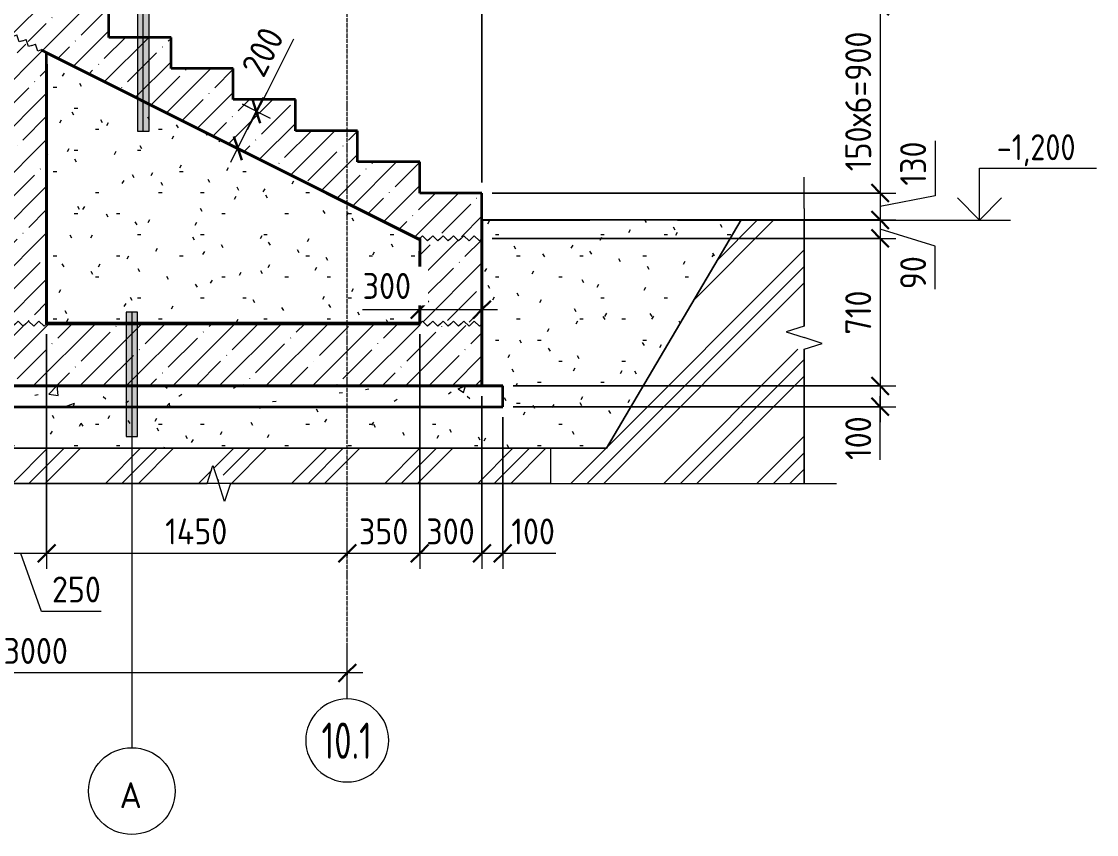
# Model space of a CAD drawing. Header units: millimetres. Extents: x 21225 to 69556, y -4162 to 36638.
# Drawn here: x 35772 to 40958, y -4162 to -243 of the extents above; entities that cross this region are included whole.
import ezdxf

# ---------------------------------------------------------------- set-up
doc = ezdxf.new("R2010")
doc.units = ezdxf.units.MM
doc.linetypes.add('02 Штрихпунктирная _20 мм_', pattern=[25, 20, -2.5, 0, -2.5])
for name, color, linetype, lineweight in [('AA_Dim', 7, 'Continuous', 9), ('AA_Dim-50', 7, 'Continuous', 9), ('AA_Linii', 7, 'Continuous', 9), ('AA_Oformlenie', 7, 'Continuous', 9), ('AA_Vinoska', 7, 'Continuous', 9), ('AA_Visotnaya otmetka', 7, 'Continuous', 9), ('AF_Element', 7, 'Continuous', 20), ('AF_Element_Грунт', 253, 'Continuous', 20), ('AF_Perekritie', 7, 'Continuous', 20), ('AF_Perekritie_Гидроизоляция', 253, 'Continuous', 20), ('AF_Perekritie_Опалубка', 253, 'Continuous', 20), ('AF_Stena', 7, 'Continuous', 60), ('AF_Stena_Гидроизоляция', 253, 'Continuous', 20), ('AF_Stena_Опалубка', 253, 'Continuous', 20), ('KR_Fundament', 7, 'Continuous', 20), ('Оси', 7, 'Continuous', 9)]:
    doc.layers.add(name, color=color, linetype=linetype, lineweight=lineweight)
doc.styles.add('GOST Common_1', font='GOST Common.ttf', dxfattribs={"height": 125})
doc.styles.add('ISOCPEUR', font='isocpeur.ttf', dxfattribs={"width": 0.7, "height": 175})
doc.styles.add('ISOCPEUR_1', font='isocpeur.ttf', dxfattribs={"width": 0.9, "height": 125})
doc.styles.add('ISOCPEUR_2', font='isocpeur.ttf', dxfattribs={"width": 0.85, "height": 125})
doc.dimstyles.new('00_Точн_3_знака__прозр_', dxfattribs={"dimscale": 304.8, "dimtxt": 124.497647, "dimasz": 0.278871, "dimexe": 0.246063, "dimexo": 0.164042, "dimgap": 0.016404, "dimtad": 1, "dimdec": 3, "dimrnd": 0.001, "dimdsep": 46, "dimtxsty": 'ISOCPEUR_1', "dimblk1": 'OBLIQUE', "dimblk2": 'OBLIQUE', "dimsah": 1, "dimcen": 0.09, "dimdle": 0.246063, "dimazin": 0, "dimtfac": 1, "dimtdec": 4, "dimtix": 1, "dimtmove": 0, "dimatfit": 3, "dimfxl": 1, "dimtvp": 1, "dimtolj": 1, "dimtzin": 0, "dimlwd": 18, "dimlwe": 18, "dimarcsym": 2})
doc.dimstyles.new('00_Точн_3_знака__прозр__1', dxfattribs={"dimscale": 304.8, "dimtxt": 124.497647, "dimasz": 0.278871, "dimexe": 0.246063, "dimexo": 0.164042, "dimgap": 0.016404, "dimtad": 1, "dimdec": 3, "dimrnd": 0.001, "dimdsep": 46, "dimtxsty": 'ISOCPEUR_1', "dimblk1": 'OBLIQUE', "dimblk2": 'OBLIQUE', "dimsah": 1, "dimcen": 0.09, "dimdle": 0.246063, "dimazin": 0, "dimtfac": 1, "dimtdec": 4, "dimtix": 1, "dimtmove": 1, "dimatfit": 3, "dimfxl": 1, "dimtvp": 1, "dimtolj": 1, "dimtzin": 0, "dimlwd": 18, "dimlwe": 18, "dimarcsym": 2})
doc.dimstyles.new('01_Точн_3_знака__непрозр_', dxfattribs={"dimscale": 304.8, "dimtxt": 124.497647, "dimasz": 0.278871, "dimexe": 0.246063, "dimexo": 0.164042, "dimgap": 0.04101, "dimtad": 1, "dimdec": 3, "dimrnd": 0.001, "dimdsep": 46, "dimtxsty": 'ISOCPEUR_1', "dimblk1": 'OBLIQUE', "dimblk2": 'OBLIQUE', "dimsah": 1, "dimcen": 0.09, "dimdle": 0.246063, "dimazin": 0, "dimtfac": 1, "dimtdec": 4, "dimtix": 1, "dimtmove": 1, "dimatfit": 3, "dimfxl": 1, "dimtvp": 1, "dimtfill": 1, "dimtolj": 1, "dimtzin": 0, "dimlwd": 18, "dimlwe": 18, "dimarcsym": 2})
doc.dimstyles.new('05_Округл_1мм__прозр__1', dxfattribs={"dimscale": 304.8, "dimtxt": 124.497647, "dimasz": 0.278871, "dimexe": 0.246063, "dimexo": 0.164042, "dimgap": 0.016404, "dimtad": 1, "dimdec": 0, "dimdsep": 46, "dimtxsty": 'ISOCPEUR_1', "dimblk1": 'OBLIQUE', "dimblk2": 'OBLIQUE', "dimsah": 1, "dimcen": 0.09, "dimdle": 0.246063, "dimazin": 0, "dimtfac": 1, "dimtdec": 4, "dimtix": 1, "dimtmove": 0, "dimatfit": 3, "dimfxl": 1, "dimtvp": 1, "dimtolj": 1, "dimtzin": 0, "dimlwd": 18, "dimlwe": 18, "dimarcsym": 2})
doc.dimstyles.new('05_Округл_5мм__прозр_', dxfattribs={"dimscale": 304.8, "dimtxt": 124.497647, "dimasz": 0.278871, "dimexe": 0.246063, "dimexo": 0.164042, "dimgap": 0.016404, "dimtad": 1, "dimdec": 0, "dimrnd": 5, "dimdsep": 46, "dimtxsty": 'ISOCPEUR_1', "dimblk1": 'OBLIQUE', "dimblk2": 'OBLIQUE', "dimsah": 1, "dimcen": 0.09, "dimdle": 0.246063, "dimazin": 0, "dimtfac": 1, "dimtdec": 4, "dimtix": 1, "dimtmove": 1, "dimatfit": 3, "dimfxl": 1, "dimtvp": 1, "dimtolj": 1, "dimtzin": 0, "dimlwd": 18, "dimlwe": 18, "dimarcsym": 2})
doc.dimstyles.new('05_Округл_5мм__прозр__1', dxfattribs={"dimscale": 304.8, "dimtxt": 124.497647, "dimasz": 0.278871, "dimexe": 0.246063, "dimexo": 0.164042, "dimgap": 0.016404, "dimtad": 1, "dimdec": 0, "dimrnd": 5, "dimdsep": 46, "dimtxsty": 'ISOCPEUR_1', "dimblk1": 'OBLIQUE', "dimblk2": 'OBLIQUE', "dimsah": 1, "dimcen": 0.09, "dimdle": 0.246063, "dimazin": 0, "dimtfac": 1, "dimtdec": 4, "dimtix": 1, "dimtmove": 0, "dimatfit": 3, "dimfxl": 1, "dimtvp": 1, "dimtolj": 1, "dimtzin": 0, "dimlwd": 18, "dimlwe": 18, "dimarcsym": 2})
pattern_1 = [(45, (36312.04, -1067.63), (-112.253, 112.253), []), (45, (36424.3, -1067.63), (-112.253, 112.253), [198.438, -39.688, 1.676, -38.011])]
pattern_2 = [(0, (25968.44, -1067.63), (406.4, 101.6), [16.764, -288.036, 16.764, -288.036, -1625.6]), (0, (25968.44, -1067.63), (406.4, 101.6), [-609.6, 16.764, -592.836, 16.764, -288.036, -711.2]), (0, (25968.44, -1067.63), (406.4, 101.6), [-1524, 16.764, -186.436, 16.764, -491.236]), (120, (26120.83, -1016.83), (-291.1882, 301.1527), [16.764, -288.036, 16.764, -1913.636]), (120, (26120.83, -1016.83), (-291.1882, 301.1527), [-321.564, -288.036, 16.764, -592.836, -1016]), (120, (26120.83, -1016.83), (-291.1882, 301.1527), [-1219.2, 16.764, -288.036, 16.764, -694.436]), (120, (26120.83, -1016.83), (-291.1882, 301.1527), [-1540.764, -186.436, 16.764, -491.236]), (240, (26171.63, -813.63), (-115.2118, -402.7527), [16.764, -288.036, 16.764, -1913.636]), (240, (26171.63, -813.63), (-115.2118, -402.7527), [-321.564, -288.036, 16.764, -592.836, -1016]), (240, (26171.63, -813.63), (-115.2118, -402.7527), [-1219.2, 16.764, -288.036, 16.764, -694.436]), (240, (26171.63, -813.63), (-115.2118, -402.7527), [-1540.764, -186.436, 16.764, -491.236])]

# ---------------------------------------------------------------- blocks, each defined once
blk = doc.blocks.new('песок - песок-3858988-Сечение 2')
at = {"layer": 'AF_Element', "lineweight": 9}
h = blk.add_hatch(dxfattribs=at)
h.set_pattern_fill('FP_7', color=256, style=0, pattern_type=2)
h.set_pattern_definition(pattern_2)
h.paths.add_polyline_path([(25551.1, -1697.9), (27349.1, -1697.9), (27349.1, -1294.5), (25551.1, -395.2)])
at = {"layer": 'AF_Element'}
for p, q in [((25551.1, -395.2), (25551.1, -1697.9)), ((27349.1, -1294.5), (25551.1, -395.2)), ((27349.1, -1697.9), (27349.1, -1294.5)), ((25551.1, -1697.9), (27349.1, -1697.9))]:
    blk.add_line(p, q, dxfattribs=at)
blk = doc.blocks.new('грунт подушка1 - грунт подушка1-3862897-Сечение 2')
at = {"layer": 'AF_Element', "lineweight": 9}
h = blk.add_hatch(dxfattribs=at)
h.set_pattern_fill('FP_7', color=256, style=0, pattern_type=2)
h.set_pattern_definition(pattern_2)
h.paths.add_polyline_path([(23860.1, -2300.1), (28250.1, -2300.1), (28900.1, -1200.1), (27651.1, -1200.1), (27651.1, -1999.1), (27750.1, -1999.2), (27750.1, -2100.1), (23860.1, -2100.1)])
at = {"layer": 'AF_Element'}
for p, q in [((27651.1, -1200.1), (27651.1, -1999.1)), ((28900.1, -1200.1), (27651.1, -1200.1)), ((28250.1, -2300.1), (28900.1, -1200.1)), ((27651.1, -1999.1), (27750.1, -1999.2)), ((27750.1, -1999.2), (27750.1, -2100.1)), ((27750.1, -2100.1), (23860.1, -2100.1)), ((23860.1, -2100.1), (23860.1, -2300.1)), ((23860.1, -2300.1), (28250.1, -2300.1))]:
    blk.add_line(p, q, dxfattribs=at)
blk = doc.blocks.new('Последовательность узлов - 3мм масшт20 маскировка-904226-Сечение 2')
at = {"layer": 'AA_Oformlenie'}
for p, q in [((25350.1, -1700.1), (25362.6, -1687.6)), ((25387.6, -1712.6), (25362.6, -1687.6)), ((25400.1, -1700.1), (25387.6, -1712.6)), ((25400.1, -1700.1), (25412.6, -1687.6)), ((25437.6, -1712.6), (25412.6, -1687.6)), ((25450.1, -1700.1), (25437.6, -1712.6)), ((25450.1, -1700.1), (25462.6, -1687.6)), ((25487.6, -1712.6), (25462.6, -1687.6)), ((25500.1, -1700.1), (25487.6, -1712.6)), ((25500.1, -1700.1), (25512.6, -1687.6)), ((25537.6, -1712.6), (25512.6, -1687.6)), ((25550.1, -1700.1), (25537.6, -1712.6))]:
    blk.add_line(p, q, dxfattribs=at)
blk = doc.blocks.new('Последовательность узлов - 3мм масшт20 маскировка-V1-Сечение 2')
at = {"layer": 'AA_Oformlenie'}
for p, q in [((27350.1, -1700.1), (27362.6, -1687.6)), ((27387.6, -1712.6), (27362.6, -1687.6)), ((27400.1, -1700.1), (27387.6, -1712.6)), ((27400.1, -1700.1), (27412.6, -1687.6)), ((27437.6, -1712.6), (27412.6, -1687.6)), ((27450.1, -1700.1), (27437.6, -1712.6)), ((27450.1, -1700.1), (27462.6, -1687.6)), ((27487.6, -1712.6), (27462.6, -1687.6)), ((27500.1, -1700.1), (27487.6, -1712.6)), ((27500.1, -1700.1), (27512.6, -1687.6)), ((27537.6, -1712.6), (27512.6, -1687.6)), ((27550.1, -1700.1), (27537.6, -1712.6)), ((27550.1, -1700.1), (27562.6, -1687.6)), ((27587.6, -1712.6), (27562.6, -1687.6)), ((27600.1, -1700.1), (27587.6, -1712.6)), ((27600.1, -1700.1), (27612.6, -1687.6)), ((27637.6, -1712.6), (27612.6, -1687.6)), ((27650.1, -1700.1), (27637.6, -1712.6))]:
    blk.add_line(p, q, dxfattribs=at)
blk = doc.blocks.new('011_ЛинияОбрыва _ЭлУзла_Линия_ - Тип 1-3718668-Сечение 2')
at = {"layer": 'AA_Oformlenie'}
for p, q in [((29204.1, -1144.1), (29204.1, -1712)), ((29204.1, -1823.4), (29204.1, -2390))]:
    blk.add_line(p, q, dxfattribs=at)
blk = doc.blocks.new('011_ЛинияОбрыва _ЭлУзла_Линия_ - Тип 1-3842139-Сечение 2')
at = {"layer": 'AA_Oformlenie'}
for p, q in [((23550.1, -2470), (26325.1, -2470)), ((26436.4, -2470), (29210.1, -2470))]:
    blk.add_line(p, q, dxfattribs=at)
blk = doc.blocks.new('Последовательность узлов - 3мм масшт20 маскировка-V2-Сечение 2')
at = {"layer": 'AA_Oformlenie'}
for p, q in [((25300.1, -268.7), (25316.8, -263.1)), ((25328, -296.7), (25316.8, -263.1)), ((25344.8, -291.1), (25328, -296.7)), ((25344.8, -291.1), (25361.6, -285.5)), ((25372.7, -319), (25361.6, -285.5)), ((25389.5, -313.5), (25406.3, -307.9)), ((25417.5, -341.4), (25406.3, -307.9)), ((25389.5, -313.5), (25372.7, -319)), ((25434.2, -335.8), (25417.5, -341.4)), ((25434.2, -335.8), (25451, -330.2)), ((25462.2, -363.8), (25451, -330.2)), ((25478.9, -358.2), (25462.2, -363.8)), ((25478.9, -358.2), (25495.7, -352.6)), ((25506.9, -386.1), (25495.7, -352.6)), ((25523.7, -380.5), (25506.9, -386.1))]:
    blk.add_line(p, q, dxfattribs=at)
blk = doc.blocks.new('Ось сетки - d_4мм-2765513-Сечение 2')
at = {"layer": 'Оси'}
for start, end in [(0, 180), (0, 180), (180, 360), (180, 360)]:
    blk.add_arc((24000.1, -3708.5), 200, start, end, dxfattribs=at)
blk = doc.blocks.new('DIMBLOCK26-Сечение 2')
at = {"layer": 'AA_Dim-50', "lineweight": 18}
for p, q in [((35893.7, -20), (35893.7, 809)), ((37993.7, -1020), (37993.7, 809)), ((38068.7, 734), (35893.7, 734)), ((35893.7, 734), (35893.7, -20)), ((37993.7, 734), (37993.7, -1020))]:
    blk.add_line(p, q, dxfattribs=at)
at = {"layer": 'AA_Dim-50', "lineweight": 30}
for p, q in [((35893.7, 734), (35851.2, 691.5)), ((35893.7, 734), (35936.2, 776.5)), ((37993.7, 734), (37951.2, 691.5)), ((37993.7, 734), (38036.2, 776.5))]:
    blk.add_line(p, q, dxfattribs=at)
at = {"layer": 'AA_Dim-50', "color": 0, "lineweight": 18, "insert": (36559.4, 902.3), "char_height": 125, "width": 922.24, "attachment_point": 1, "line_spacing_factor": 1.149209, "style": 'ISOCPEUR_1'}
blk.add_mtext('300х7=2100', dxfattribs=at)
blk = doc.blocks.new('_Oblique')
at = {"color": 0, "linetype": 'ByBlock', "lineweight": -2}
blk.add_line((-0.5, -0.5), (0.5, 0.5), dxfattribs=at)
blk = doc.blocks.new('DIMBLOCK30-Сечение 2')
at = {"layer": 'AA_Dim-50', "lineweight": 18}
for p, q in [((37993.7, -2050), (37993.7, -2882.1)), ((37993.7, -2807.1), (37993.7, -2050)), ((38093.7, -2150), (38093.7, -2882.1)), ((38093.7, -2807.1), (38093.7, -2150)), ((38168.7, -2807.1), (37993.7, -2807.1)), ((38085, -2807.1), (38043.7, -2807.1)), ((38350.4, -2807.1), (38085, -2807.1))]:
    blk.add_line(p, q, dxfattribs=at)
at = {"layer": 'AA_Dim-50', "lineweight": 30}
for p, q in [((37993.7, -2807.1), (38036.2, -2764.6)), ((38093.7, -2807.1), (38136.2, -2764.6)), ((37993.7, -2807.1), (37951.2, -2849.6)), ((38093.7, -2807.1), (38051.2, -2849.6))]:
    blk.add_line(p, q, dxfattribs=at)
at = {"layer": 'AA_Dim-50', "color": 0, "lineweight": 18, "insert": (38135, -2638.8), "char_height": 125, "width": 258.572, "attachment_point": 1, "line_spacing_factor": 1.149209, "style": 'ISOCPEUR_1'}
blk.add_mtext('100', dxfattribs=at)
blk = doc.blocks.new('DIMBLOCK31-Сечение 2')
at = {"layer": 'AA_Dim-50', "lineweight": 18}
for p, q in [((37693.7, -1750.1), (37693.7, -2882.1)), ((37693.7, -2807.1), (37693.7, -1750.1)), ((37993.7, -2050), (37993.7, -2882.1)), ((37993.7, -2807.1), (37993.7, -2050)), ((37993.7, -2807.1), (37693.7, -2807.1))]:
    blk.add_line(p, q, dxfattribs=at)
at = {"layer": 'AA_Dim-50', "lineweight": 30}
for p, q in [((37693.7, -2807.1), (37736.2, -2764.6)), ((37993.7, -2807.1), (38036.2, -2764.6)), ((37693.7, -2807.1), (37651.2, -2849.6)), ((37993.7, -2807.1), (37951.2, -2849.6))]:
    blk.add_line(p, q, dxfattribs=at)
at = {"layer": 'AA_Dim-50', "color": 0, "lineweight": 18, "insert": (37725.2, -2638.8), "char_height": 125, "width": 284.429, "attachment_point": 1, "line_spacing_factor": 1.149209, "style": 'ISOCPEUR_1'}
blk.add_mtext('300', dxfattribs=at)
blk = doc.blocks.new('DIMBLOCK32-Сечение 2')
at = {"layer": 'AA_Dim-50', "lineweight": 18}
for p, q in [((37693.7, -1750.1), (37693.7, -2882.1)), ((37693.7, -2807.1), (37693.7, -1750.1)), ((37343.7, -2817.2), (37343.7, -2732.1)), ((37693.7, -2807.1), (37343.7, -2807.1)), ((37343.7, -2807.1), (37343.7, -2817.2))]:
    blk.add_line(p, q, dxfattribs=at)
at = {"layer": 'AA_Dim-50', "lineweight": 30}
for p, q in [((37343.7, -2807.1), (37386.2, -2764.6)), ((37693.7, -2807.1), (37736.2, -2764.6)), ((37343.7, -2807.1), (37301.2, -2849.6)), ((37693.7, -2807.1), (37651.2, -2849.6))]:
    blk.add_line(p, q, dxfattribs=at)
at = {"layer": 'AA_Dim-50', "color": 0, "lineweight": 18, "insert": (37400.2, -2638.8), "char_height": 125, "width": 284.429, "attachment_point": 1, "line_spacing_factor": 1.149209, "style": 'ISOCPEUR_1'}
blk.add_mtext('350', dxfattribs=at)
blk = doc.blocks.new('DIMBLOCK33-Сечение 2')
at = {"layer": 'AA_Dim-50', "lineweight": 18}
for p, q in [((35893.7, -1750), (35893.7, -2882.1)), ((35893.7, -2807.1), (35893.7, -1750)), ((37343.7, -2817.2), (37343.7, -2732.1)), ((37343.7, -2807.1), (35893.7, -2807.1)), ((37343.7, -2807.1), (37343.7, -2817.2))]:
    blk.add_line(p, q, dxfattribs=at)
at = {"layer": 'AA_Dim-50', "lineweight": 30}
for p, q in [((35893.7, -2807.1), (35936.2, -2764.6)), ((37343.7, -2807.1), (37386.2, -2764.6)), ((35893.7, -2807.1), (35851.2, -2849.6)), ((37343.7, -2807.1), (37301.2, -2849.6))]:
    blk.add_line(p, q, dxfattribs=at)
at = {"layer": 'AA_Dim-50', "color": 0, "lineweight": 18, "insert": (36465.4, -2638.8), "char_height": 125, "width": 367.747, "attachment_point": 1, "line_spacing_factor": 1.149209, "style": 'ISOCPEUR_1'}
blk.add_mtext('1450', dxfattribs=at)
blk = doc.blocks.new('DIMBLOCK34-Сечение 2')
at = {"layer": 'AA_Dim-50', "lineweight": 18}
for p, q in [((35643.7, -1750), (35643.7, -2882.1)), ((35643.7, -2807.1), (35643.7, -1750)), ((35893.7, -1750), (35893.7, -2882.1)), ((35893.7, -2807.1), (35893.7, -1750)), ((35893.7, -2807.1), (35643.7, -2807.1)), ((35869.4, -3086.9), (35768.7, -2807.1)), ((36156.4, -3086.9), (35869.4, -3086.9))]:
    blk.add_line(p, q, dxfattribs=at)
at = {"layer": 'AA_Dim-50', "lineweight": 30}
for p, q in [((35643.7, -2807.1), (35686.2, -2764.6)), ((35893.7, -2807.1), (35936.2, -2764.6)), ((35643.7, -2807.1), (35601.2, -2849.6)), ((35893.7, -2807.1), (35851.2, -2849.6))]:
    blk.add_line(p, q, dxfattribs=at)
at = {"layer": 'AA_Dim-50', "color": 0, "lineweight": 18, "insert": (35919.4, -2918.6), "char_height": 125, "width": 284.429, "attachment_point": 1, "line_spacing_factor": 1.149209, "style": 'ISOCPEUR_1'}
blk.add_mtext('250', dxfattribs=at)
blk = doc.blocks.new('DIMBLOCK37-Сечение 2')
at = {"layer": 'AA_Dim-50', "lineweight": 18}
for p, q in [((37343.7, 1073.9), (37343.7, 1159)), ((37993.7, -1020), (37993.7, 1159)), ((38068.7, 1084), (37343.7, 1084)), ((37343.7, 1084), (37343.7, 1073.9)), ((37993.7, 1084), (37993.7, -1020))]:
    blk.add_line(p, q, dxfattribs=at)
at = {"layer": 'AA_Dim-50', "lineweight": 30}
for p, q in [((37343.7, 1084), (37386.2, 1126.5)), ((37993.7, 1084), (38036.2, 1126.5)), ((37343.7, 1084), (37301.2, 1041.5)), ((37993.7, 1084), (37951.2, 1041.5))]:
    blk.add_line(p, q, dxfattribs=at)
at = {"layer": 'AA_Dim-50', "color": 0, "lineweight": 18, "insert": (37550.2, 1252.3), "char_height": 125, "width": 284.429, "attachment_point": 1, "line_spacing_factor": 1.149209, "style": 'ISOCPEUR_1'}
blk.add_mtext('650', dxfattribs=at)
blk = doc.blocks.new('DIMBLOCK39-Сечение 2')
at = {"layer": 'AA_Dim-50', "lineweight": 18}
for p, q in [((34343.7, -3393.2), (34343.7, -3308.1)), ((37343.7, -3393.2), (37343.7, -3308.1)), ((37418.7, -3383.1), (34268.7, -3383.1)), ((34343.7, -3383.1), (34343.7, -3393.2)), ((37343.7, -3383.1), (37343.7, -3393.2))]:
    blk.add_line(p, q, dxfattribs=at)
at = {"layer": 'AA_Dim-50', "lineweight": 30}
for p, q in [((34343.7, -3383.1), (34386.2, -3340.6)), ((37343.7, -3383.1), (37386.2, -3340.6)), ((34343.7, -3383.1), (34301.2, -3425.6)), ((37343.7, -3383.1), (37301.2, -3425.6))]:
    blk.add_line(p, q, dxfattribs=at)
at = {"layer": 'AA_Dim-50', "color": 0, "lineweight": 18, "insert": (35685.7, -3214.8), "char_height": 125, "width": 379.239, "attachment_point": 1, "line_spacing_factor": 1.149209, "style": 'ISOCPEUR_1'}
blk.add_mtext('3000', dxfattribs=at)
blk = doc.blocks.new('DIMBLOCK40-Сечение 2')
at = {"layer": 'AA_Dim-50', "lineweight": 18}
for p, q in [((37084.5, -328.1), (36956.2, -584.8)), ((36782.1, -921.7), (36938.6, -608.6)), ((36956.2, -584.8), (36860.4, -765.2)), ((36838.4, -642.4), (36972.2, -709.3)), ((36905.1, -675.7), (36838.4, -642.4)), ((36806.6, -850.1), (36882.7, -888.1)), ((36815.7, -854.6), (36806.6, -850.1))]:
    blk.add_line(p, q, dxfattribs=at)
at = {"layer": 'AA_Dim-50', "lineweight": 30}
for p, q in [((36905.1, -675.7), (36886.1, -618.7)), ((36905.1, -675.7), (36924.1, -732.7)), ((36815.7, -854.6), (36796.7, -797.6)), ((36815.7, -854.6), (36834.7, -911.6))]:
    blk.add_line(p, q, dxfattribs=at)
at = {"layer": 'AA_Dim-50', "color": 0, "lineweight": 18, "insert": (36828, -464.8), "char_height": 125, "width": 284.429, "attachment_point": 1, "rotation": 63.4349, "line_spacing_factor": 1.149209, "style": 'ISOCPEUR_1'}
blk.add_mtext('200', dxfattribs=at)
blk = doc.blocks.new('DIMBLOCK41-Сечение 2')
at = {"layer": 'AA_Dim-50', "lineweight": 30}
for p, q in [((37693.7, -1631.7), (37736.2, -1589.2)), ((37993.7, -1631.7), (38036.2, -1589.2)), ((37693.7, -1631.7), (37651.2, -1674.2)), ((37993.7, -1631.7), (37951.2, -1674.2))]:
    blk.add_line(p, q, dxfattribs=at)
at = {"layer": 'AA_Dim-50', "lineweight": 18}
for p, q in [((37418.1, -1631.4), (37705.1, -1631.4)), ((37618.7, -1631.7), (38068.7, -1631.7)), ((37693.7, -1621.6), (37693.7, -1706.7)), ((37693.7, -1631.7), (37693.7, -1621.6)), ((37705.1, -1631.4), (37843.7, -1631.7)), ((37993.7, -1621.6), (37993.7, -1706.7)), ((37993.7, -1631.7), (37993.7, -1621.6))]:
    blk.add_line(p, q, dxfattribs=at)
at = {"layer": 'AA_Dim-50', "color": 0, "lineweight": 18, "insert": (37418.1, -1455.6), "char_height": 125, "width": 284.429, "attachment_point": 1, "line_spacing_factor": 1.149209, "style": 'ISOCPEUR_1', "bg_fill": 3, "box_fill_scale": 1.25, "bg_fill_color": 256, "bg_fill_true_color": 13158600, "bg_fill_transparency": 0}
blk.add_mtext('300', dxfattribs=at)
blk = doc.blocks.new('DIMBLOCK44-Сечение 2')
at = {"layer": 'AA_Dim-50', "lineweight": 30}
for p, q in [((39914.6, -170), (39872.1, -127.5)), ((39914.6, -170), (39957.1, -212.5)), ((39914.6, -1070), (39872.1, -1027.5)), ((39914.6, -1070), (39957.1, -1112.5))]:
    blk.add_line(p, q, dxfattribs=at)
at = {"layer": 'AA_Dim-50', "lineweight": 18}
for p, q in [((36243.7, -170), (39989.6, -170)), ((39914.6, -170), (36243.7, -170)), ((39914.6, -170), (39914.6, -1070)), ((38043.7, -1070), (39989.6, -1070)), ((39914.6, -1070), (38043.7, -1070))]:
    blk.add_line(p, q, dxfattribs=at)
at = {"layer": 'AA_Dim-50', "color": 0, "lineweight": 18, "insert": (39746.3, -964.8), "char_height": 125, "width": 827.431, "attachment_point": 1, "rotation": 90, "line_spacing_factor": 1.149209, "style": 'ISOCPEUR_1'}
blk.add_mtext('150х6=900', dxfattribs=at)
blk = doc.blocks.new('DIMBLOCK45-Сечение 2')
at = {"layer": 'AA_Dim-50', "lineweight": 18}
for p, q in [((40179.4, -818.8), (40179.4, -1084.3)), ((38043.7, -1070), (39989.6, -1070)), ((39914.6, -1070), (38043.7, -1070)), ((39914.6, -1070), (39914.6, -1200.1)), ((40179.4, -1084.3), (39914.6, -1135.1)), ((38373.7, -1200.1), (39989.6, -1200.1)), ((39914.6, -1200.1), (38373.7, -1200.1))]:
    blk.add_line(p, q, dxfattribs=at)
at = {"layer": 'AA_Dim-50', "lineweight": 30}
for p, q in [((39914.6, -1070), (39872.1, -1027.5)), ((39914.6, -1070), (39957.1, -1112.5)), ((39914.6, -1200.1), (39872.1, -1157.6)), ((39914.6, -1200.1), (39957.1, -1242.6))]:
    blk.add_line(p, q, dxfattribs=at)
at = {"layer": 'AA_Dim-50', "color": 0, "lineweight": 18, "insert": (40011.1, -1034.3), "char_height": 125, "width": 258.572, "attachment_point": 1, "rotation": 90, "line_spacing_factor": 1.149209, "style": 'ISOCPEUR_1'}
blk.add_mtext('130', dxfattribs=at)
blk = doc.blocks.new('DIMBLOCK46-Сечение 2')
at = {"layer": 'AA_Dim-50', "lineweight": 30}
for p, q in [((39914.6, -1200.1), (39872.1, -1157.6)), ((39914.6, -1200.1), (39957.1, -1242.6)), ((39914.6, -1288.7), (39872.1, -1246.2)), ((39914.6, -1288.7), (39957.1, -1331.2))]:
    blk.add_line(p, q, dxfattribs=at)
at = {"layer": 'AA_Dim-50', "lineweight": 18}
for p, q in [((38373.7, -1200.1), (39989.6, -1200.1)), ((39914.6, -1200.1), (38373.7, -1200.1)), ((39914.6, -1200.1), (39914.6, -1288.7)), ((40179.4, -1326.2), (39914.6, -1244.4)), ((38043.7, -1288.7), (39989.6, -1288.7)), ((39914.6, -1288.7), (38043.7, -1288.7)), ((40179.4, -1534.2), (40179.4, -1326.2))]:
    blk.add_line(p, q, dxfattribs=at)
at = {"layer": 'AA_Dim-50', "color": 0, "lineweight": 18, "insert": (40011.1, -1534.2), "char_height": 125, "width": 189.619, "attachment_point": 1, "rotation": 90, "line_spacing_factor": 1.149209, "style": 'ISOCPEUR_1'}
blk.add_mtext('90', dxfattribs=at)
blk = doc.blocks.new('DIMBLOCK47-Сечение 2')
at = {"layer": 'AA_Dim-50', "lineweight": 18}
for p, q in [((38043.7, -1288.7), (39989.6, -1288.7)), ((39914.6, -1288.7), (38043.7, -1288.7)), ((39914.6, -1288.7), (39914.6, -2000)), ((38143.7, -2000), (39989.6, -2000)), ((39914.6, -2000), (38143.7, -2000))]:
    blk.add_line(p, q, dxfattribs=at)
at = {"layer": 'AA_Dim-50', "lineweight": 30}
for p, q in [((39914.6, -1288.7), (39872.1, -1246.2)), ((39914.6, -1288.7), (39957.1, -1331.2)), ((39914.6, -2000), (39872.1, -1957.5)), ((39914.6, -2000), (39957.1, -2042.5))]:
    blk.add_line(p, q, dxfattribs=at)
at = {"layer": 'AA_Dim-50', "color": 0, "lineweight": 18, "insert": (39746.3, -1752.1), "char_height": 125, "width": 258.572, "attachment_point": 1, "rotation": 90, "line_spacing_factor": 1.149209, "style": 'ISOCPEUR_1'}
blk.add_mtext('710', dxfattribs=at)
blk = doc.blocks.new('DIMBLOCK48-Сечение 2')
at = {"layer": 'AA_Dim-50', "lineweight": 30}
for p, q in [((39914.6, -2000), (39872.1, -1957.5)), ((39914.6, -2000), (39957.1, -2042.5)), ((39914.6, -2100), (39872.1, -2057.5)), ((39914.6, -2100), (39957.1, -2142.5))]:
    blk.add_line(p, q, dxfattribs=at)
at = {"layer": 'AA_Dim-50', "lineweight": 18}
for p, q in [((38143.7, -2000), (39989.6, -2000)), ((39914.6, -2000), (38143.7, -2000)), ((39914.6, -2000), (39914.6, -2175)), ((39914.6, -2091.3), (39914.6, -2050)), ((38143.7, -2100), (39989.6, -2100)), ((39914.6, -2100), (38143.7, -2100)), ((39914.6, -2356.8), (39914.6, -2091.3))]:
    blk.add_line(p, q, dxfattribs=at)
at = {"layer": 'AA_Dim-50', "color": 0, "lineweight": 18, "insert": (39746.3, -2356.8), "char_height": 125, "width": 258.572, "attachment_point": 1, "rotation": 90, "line_spacing_factor": 1.149209, "style": 'ISOCPEUR_1'}
blk.add_mtext('100', dxfattribs=at)
blk = doc.blocks.new('010_Флажок только номер _ТиповАннот_1 - Узел А-3844432-Сечение 2')
at = {"layer": 'AA_Vinoska'}
blk.add_hatch(color=256, dxfattribs=at).paths.add_polyline_path([(25933.7, -2243.9), (25933.7, -1643.9), (25988.7, -1643.9), (25988.7, -2243.9)])
for p, q in [((25988.7, -1643.9), (25933.7, -1643.9)), ((25933.7, -1643.9), (25933.7, -2243.9)), ((25961.2, -1643.9), (25961.2, -3743.9)), ((25988.7, -2243.9), (25988.7, -1643.9)), ((25933.7, -2243.9), (25988.7, -2243.9))]:
    blk.add_line(p, q, dxfattribs=at)
blk.add_circle((25961.2, -3952.9), 209.1, dxfattribs=at)
blk = doc.blocks.new('010_Флажок только номер _ТиповАннот_1 - Узел Б-3844437-Сечение 2')
at = {"layer": 'AA_Vinoska'}
blk.add_hatch(color=256, dxfattribs=at).paths.add_polyline_path([(26044, -172.6), (26044, -772.6), (25989, -772.6), (25989, -172.6)])
for p, q in [((26016.5, -772.6), (26016.5, 1327.4)), ((26044, -172.6), (25989, -172.6)), ((25989, -172.6), (25989, -772.6)), ((26044, -772.6), (26044, -172.6)), ((25989, -772.6), (26044, -772.6))]:
    blk.add_line(p, q, dxfattribs=at)
blk.add_circle((26016.5, 1536.5), 209.1, dxfattribs=at)
blk = doc.blocks.new('Высотные отметки - Стрелка вверх-400292-Сечение 2')
at = {"layer": 'AA_Vinoska'}
for p, q in [((22725.3, 180), (22160.3, 180)), ((22725.3, -70), (22725.3, 180)), ((22725.3, -70), (22619.3, 36.1)), ((22725.3, -70), (22831.4, 36.1)), ((22875.3, -70), (22575.3, -70))]:
    blk.add_line(p, q, dxfattribs=at)

msp = doc.modelspace()

# ---------------------------------------------------------------- hatches: boundary and pattern name
at = {"layer": 'AA_Oformlenie'}
h = msp.add_hatch(dxfattribs=at)
h.set_pattern_fill('FP_8', color=250, style=0, pattern_type=2)
h.set_pattern_definition([(45, (36312.04, -1067.63), (-224.506, 224.506), []), (45, (36391.42, -1067.63), (0, 449.013), []), (45, (36232.67, -1067.63), (0, 449.013), [])])
h.paths.add_polyline_path([(39547.6939, -2469.9808), (39547.6939, -1823.3517), (39508.4412, -1823.3517), (39508.4412, -1767.043), (39547.6939, -1767.043), (39461.0914, -1739.543), (39547.6939, -1712.043), (39547.6939, -1199.9808), (39243.7566, -1199.9808), (38593.6699, -2300.1276), (34203.6699, -2300.1276), (34203.6699, -2000.1276), (34053.6699, -2000.1276), (34053.6699, -2469.9808), (36668.6699, -2469.9808), (36696.1699, -2383.3783), (36723.6699, -2469.9808), (36723.6699, -2430.7281), (36779.9786, -2430.7281), (36779.9786, -2469.9808), (37377.4986, -2469.9808)])
at = {"layer": 'AF_Perekritie', "lineweight": 9}
h = msp.add_hatch(dxfattribs=at)
h.set_pattern_fill('FP_4', color=256, style=0, pattern_type=2)
h.set_pattern_definition(pattern_1)
h.paths.add_polyline_path([(37683.6702, -1288.6066), (37693.6699, -1288.6066), (37693.6699, -1280.7344), (37993.6699, -1280.7344), (37993.6699, -1069.9996), (37693.6699, -1069.9996), (37693.6699, -919.9996), (37393.6699, -919.9996), (37393.6699, -769.9996), (37093.6699, -769.9996), (37093.6699, -619.9996), (36793.6699, -619.9996), (36793.6699, -469.9996), (36493.6699, -469.9996), (36493.6699, -319.9996), (36193.6699, -319.9996), (36193.6699, -169.9996), (35893.6699, -169.9996), (35893.6699, -69.9996), (35321.6702, -70.1276), (35321.6702, -269.9996), (35643.0373, -269.9996), (35647.2476, -261.579), (35870.8544, -373.3824), (35867.3279, -380.4354), (37377.4986, -1135.5208)])
h = msp.add_hatch(dxfattribs=at)
h.set_pattern_fill('FP_4', color=256, style=0, pattern_type=2)
h.set_pattern_definition(pattern_1)
h.paths.add_polyline_path([(37377.4986, -2000), (37993.6699, -2000), (37993.6699, -1708.1276), (37693.6699, -1708.1276), (37693.6699, -1700), (35893.6699, -1700), (35893.6699, -1708.1276), (35693.6699, -1708.1276), (35693.6699, -1700), (34223.6699, -1700), (34223.6699, -2000), (35893.6699, -2000)])
h = msp.add_hatch(dxfattribs=at)
h.set_pattern_fill('FP_5', color=256, style=0, pattern_type=2)
h.set_pattern_definition([(50, (36312.04, -1067.63), (364.368, -31.88), [38.1, -419.1]), (355, (36312.04, -1067.63), (-70.486, 382.113), [30.48, -335.28]), (100.451, (36342.4, -1070.3), (293.885, 350.233), [32.38, -356.18]), (46.184, (36312.04, -966.03), (542.16, -84.09), [57.15, -628.65]), (96.636, (36357.2, -973.03), (474.8, 494.86), [48.57, -534.27]), (351.184, (36312.04, -966), (474.81, 494.85), [45.72, -502.92]), (21, (36362.84, -991.43), (303.23, -204.53), [38.1, -419.1]), (326, (36362.84, -991.43), (123.604, 368.376), [30.48, -335.28]), (71.451, (36388.1, -1008.47), (426.834, 163.843), [32.38, -356.18]), (37.5, (36312.04, -1067.63), (6.177, 169.11), [16.764, -314.452, 16.764, -323.596, -336.55]), (37.5, (36312.04, -1067.63), (6.177, 169.11), [-671.576, 16.764, -319.786]), (7.5, (36312.04, -1067.63), (133.639, 200.361), [16.764, -177.292, 16.764, -306.832, -128.27]), (7.5, (36312.04, -1067.63), (133.639, 200.361), [-517.652, 16.764, -111.506]), (327.5, (36198.76, -1067.63), (271.182, -11.458), [16.764, -110.236, 16.764, -905.256]), (327.5, (36198.76, -1067.63), (271.182, -11.458), [-143.764, -379.476, 16.764, -509.016]), (317.5, (36147.96, -1067.63), (296.259, 50.853), [16.764, -148.336, 16.764, -246.38, -373.38]), (317.5, (36147.96, -1067.63), (296.259, 50.853), [-428.244, 16.764, -356.616])])
h.paths.add_polyline_path([(37377.4986, -2100), (38093.6699, -2100), (38093.6699, -2000), (34223.6699, -2000), (34223.6699, -2100), (35573.0103, -2100)])
at = {"layer": 'AF_Stena', "lineweight": 9}
h = msp.add_hatch(dxfattribs=at)
h.set_pattern_fill('FP_4', color=256, style=0, pattern_type=2)
h.set_pattern_definition(pattern_1)
h.paths.add_polyline_path([(35693.6699, -1700), (35693.6699, -1692.1276), (35893.6699, -1692.1276), (35893.6699, -393.6064), (35867.269, -380.5531), (35863.699, -387.6933), (35643.6699, -277.6787), (35643.6699, -1700)])
h = msp.add_hatch(dxfattribs=at)
h.set_pattern_fill('FP_4', color=256, style=0, pattern_type=2)
h.set_pattern_definition(pattern_1)
h.paths.add_polyline_path([(37843.6699, -1692.1276), (37993.6699, -1692.1276), (37993.6699, -1296.7344), (37693.6699, -1296.7344), (37693.6699, -1692.1276), (37793.6699, -1692.1276)])

# ---------------------------------------------------------------- linework, layer by layer
at = {"layer": 'AA_Linii'}
for p, q in [((35893.6699, -1288.7346), (35893.6699, -393.7344)), ((37993.6699, -1200.1276), (38513.6699, -1200.1276)), ((38323.6699, -1200.1276), (37993.6699, -1200.1276)), ((37993.6699, -1200.1276), (38323.6699, -1200.1276)), ((37993.6699, -1200.1276), (37993.6699, -2000.1276)), ((39243.7566, -1199.9808), (38593.6699, -2300.1276)), ((39547.6939, -1199.9808), (39243.7566, -1199.9808)), ((39547.6939, -1712.043), (39547.6939, -1199.9808)), ((37693.6699, -1349.9774), (37693.6699, -1700.1276)), ((39547.6939, -2469.9808), (39547.6939, -1823.3517)), ((37993.6699, -2000.1276), (38093.6699, -2000.1276)), ((38093.6699, -2000.1276), (38093.6699, -2100.1276)), ((38593.6699, -2300.1276), (34203.6699, -2300.1276)), ((34203.6699, -2300.1276), (38213.6699, -2300.1276)), ((38323.6699, -2300.1276), (38323.6699, -2469.9808)), ((34053.6699, -2469.9808), (36668.6699, -2469.9808)), ((38323.6699, -2469.9808), (34203.6699, -2469.9808)), ((36779.9786, -2469.9808), (39547.6939, -2469.9808))]:
    msp.add_line(p, q, dxfattribs=at)
at = {"layer": 'AA_Vinoska'}
for p, q in [((39547.6939, -1144.1052), (39547.6939, -994.1052)), ((39547.6939, -1712.043), (39461.0914, -1739.543)), ((39461.0914, -1739.543), (39547.6939, -1767.043)), ((39634.344, -1795.1973), (39547.6939, -1767.043)), ((39547.6939, -1823.3517), (39634.344, -1795.1973)), ((36668.6699, -2469.9808), (36696.1699, -2383.3783)), ((36696.1699, -2383.3783), (36723.6699, -2469.9808)), ((39547.6939, -2389.9808), (39547.6939, -2469.9808)), ((36751.8242, -2556.6309), (36723.6699, -2469.9808)), ((36779.9786, -2469.9808), (36751.8242, -2556.6309)), ((39553.6699, -2469.9808), (39703.6699, -2469.9808))]:
    msp.add_line(p, q, dxfattribs=at)
at = {"layer": 'AA_Visotnaya otmetka'}
for q in [(40393.2177, -1200.1276), (38937.6749, -1200.1276)]:
    msp.add_line((38937.6749, -1200.1276), q, dxfattribs=at)
at = {"layer": 'AF_Perekritie_Гидроизоляция', "lineweight": 35}
for p, q in [((37693.6581, -1293.918), (35893.6701, -393.618)), ((35893.6701, -393.618), (35893.6701, -394.7361)), ((35893.6701, -394.7361), (37693.6581, -1295.0361)), ((37693.6581, -1295.0361), (37693.6581, -1293.918)), ((37693.6699, -1699), (35893.6699, -1699)), ((35893.6699, -1700), (37693.6699, -1700)), ((37692.6699, -1698), (35894.6699, -1698)), ((35894.6699, -1698), (35894.6699, -1699)), ((35894.6699, -1699), (37692.6699, -1699)), ((37692.6699, -1699), (37692.6699, -1698)), ((37993.6699, -1700), (37993.6699, -1699)), ((38093.6699, -1999.1276), (37994.6699, -1999.1276)), ((37994.6699, -1999.1276), (37994.6699, -2000.1276)), ((37994.6699, -2000.1276), (38093.6699, -2000.1276)), ((38093.6699, -2000.1276), (38093.6699, -1999.1276))]:
    msp.add_line(p, q, dxfattribs=at)
at = {"layer": 'AF_Perekritie_Опалубка', "lineweight": 35}
for p, q in [((36193.6699, -319.9996), (36193.6699, -169.9996)), ((36493.6699, -319.9996), (36193.6699, -319.9996)), ((36493.6699, -469.9996), (36493.6699, -319.9996)), ((35867.3279, -380.4354), (37683.6702, -1288.6066)), ((36793.6699, -469.9996), (36493.6699, -469.9996)), ((36793.6699, -619.9996), (36793.6699, -469.9996)), ((37093.6699, -619.9996), (36793.6699, -619.9996)), ((37093.6699, -769.9996), (37093.6699, -619.9996)), ((37393.6699, -769.9996), (37093.6699, -769.9996)), ((37393.6699, -919.9996), (37393.6699, -769.9996)), ((37693.6699, -919.9996), (37393.6699, -919.9996)), ((37693.6699, -1069.9996), (37693.6699, -919.9996)), ((37993.6699, -1069.9996), (37693.6699, -1069.9996)), ((37993.6699, -1288.6066), (37993.6699, -1069.9996)), ((37683.6702, -1288.6066), (37693.6699, -1288.6066)), ((38093.6699, -2000), (34223.6699, -2000)), ((38093.6699, -2100), (38093.6699, -2000)), ((34223.6699, -2100), (38093.6699, -2100))]:
    msp.add_line(p, q, dxfattribs=at)
at = {"layer": 'AF_Stena_Гидроизоляция', "lineweight": 35}
for p, q in [((35893.6699, -449.6722), (35893.6699, -1700)), ((35894.6699, -449.6722), (35893.6699, -449.6722)), ((35894.6699, -1700), (35894.6699, -449.6722)), ((37993.6699, -1200), (37993.6699, -2000)), ((37994.6699, -1200), (37993.6699, -1200)), ((37994.6699, -2000), (37994.6699, -1200)), ((37692.6699, -1350.0376), (37692.6699, -1700)), ((37693.6699, -1350.0376), (37692.6699, -1350.0376)), ((37693.6699, -1700), (37693.6699, -1350.0376)), ((35893.6699, -1700), (35894.6699, -1700)), ((37692.6699, -1700), (37693.6699, -1700)), ((37993.6699, -2000), (37994.6699, -2000))]:
    msp.add_line(p, q, dxfattribs=at)
at = {"layer": 'AF_Stena_Опалубка', "lineweight": 35}
for p, q in [((35893.6699, -1700), (35893.6699, -393.6064)), ((37693.6699, -1288.6066), (37693.6699, -1700.1276)), ((37993.6699, -1700.1276), (37993.6699, -1288.6066))]:
    msp.add_line(p, q, dxfattribs=at)
at = {"layer": 'KR_Fundament', "lineweight": 35}
for p, q in [((37693.6699, -1700), (35893.6699, -1700)), ((37993.6699, -2000), (37993.6699, -1700)), ((34223.6699, -2000), (37993.6699, -2000))]:
    msp.add_line(p, q, dxfattribs=at)
at = {"layer": 'Оси', "linetype": '02 Штрихпунктирная _20 мм_'}
msp.add_line((37343.6697, -3258.5042), (37343.6697, 755.6071), dxfattribs=at)
at = {"layer": 'Оси'}
msp.add_line((37343.6697, -3508.5042), (37343.6697, -3258.5042), dxfattribs=at)

# ---------------------------------------------------------------- block references
at = {"layer": 'AA_Oformlenie'}
for name, p in [('Последовательность узлов - 3мм масшт20 маскировка-V2-Сечение 2', (10343.608, 0)), ('011_ЛинияОбрыва _ЭлУзла_Линия_ - Тип 1-3718668-Сечение 2', (10343.608, 0)), ('Последовательность узлов - 3мм масшт20 маскировка-V1-Сечение 2', (10343.608, 411.3932)), ('Последовательность узлов - 3мм масшт20 маскировка-904226-Сечение 2', (10343.608, 0)), ('Последовательность узлов - 3мм масшт20 маскировка-V1-Сечение 2', (10343.608, 0)), ('011_ЛинияОбрыва _ЭлУзла_Линия_ - Тип 1-3842139-Сечение 2', (10343.608, 0))]:
    msp.add_blockref(name, p, dxfattribs=at)
at = {"layer": 'AA_Vinoska'}
for name in ['010_Флажок только номер _ТиповАннот_1 - Узел Б-3844437-Сечение 2', '010_Флажок только номер _ТиповАннот_1 - Узел А-3844432-Сечение 2']:
    msp.add_blockref(name, (10343.608, 0), dxfattribs=at)
at = {"layer": 'AA_Visotnaya otmetka', "extrusion": (0, 0, -1)}
msp.add_blockref('Высотные отметки - Стрелка вверх-400292-Сечение 2', (-63118.5365, -1130.128), dxfattribs=at)
at = {"layer": 'AF_Element_Грунт'}
for name in ['песок - песок-3858988-Сечение 2', 'грунт подушка1 - грунт подушка1-3862897-Сечение 2']:
    msp.add_blockref(name, (10343.608, 0), dxfattribs=at)
at = {"layer": 'Оси'}
msp.add_blockref('Ось сетки - d_4мм-2765513-Сечение 2', (13343.608, 0), dxfattribs=at)

# ---------------------------------------------------------------- texts
at = {"layer": 'AA_Vinoska', "insert": (36245.5562, -3910.0523), "char_height": 125, "width": 136.286875, "attachment_point": 1, "style": 'GOST Common_1'}
msp.add_mtext('\\fGOST Common|b0|i0|c204|p34|;А', dxfattribs=at)
at = {"layer": 'AA_Visotnaya otmetka', "insert": (40477.1263, -786.8207), "char_height": 125, "width": 458.61918, "attachment_point": 1, "line_spacing_factor": 1.149209, "style": 'ISOCPEUR_2'}
msp.add_mtext('-1,200', dxfattribs=at)
at = {"layer": 'Оси', "insert": (37219.7043, -3622.3313), "char_height": 175, "width": 300.231969, "attachment_point": 1, "style": 'ISOCPEUR'}
msp.add_mtext('10.1', dxfattribs=at)

# ---------------------------------------------------------------- dimensions: what is measured, and where the dimension line sits
at = {"layer": 'AA_Dim', "lineweight": 18}
for base, p1, p2, angle, dimstyle, override, picture, middle in [((37343.6697, 1083.9626), (37993.6699, -1069.9996), (37343.6697, 1023.8585), 0, '00_Точн_3_знака__прозр_', {"dimpost": '<>', "dimfxl": 2192.428404}, 'DIMBLOCK37-Сечение 2', (37668.6698, 1151.4626)), ((35893.6699, 733.9626), (37993.6699, -1069.9996), (35893.6699, -69.9996), 0, '05_Округл_1мм__прозр__1', {"dimpost": '300х7=<>', "dimfxl": 2325.94067}, 'DIMBLOCK26-Сечение 2', (36943.6699, 801.4626)), ((39914.6086, -1069.9996), (36193.6699, -169.9996), (37993.6699, -1069.9996), 90, '05_Округл_5мм__прозр__1', {"dimpost": '150х6=<>', "dimfxl": 2012.46118}, 'DIMBLOCK44-Сечение 2', (39847.1086, -619.9996))]:
    dim = msp.add_linear_dim(base=base, p1=p1, p2=p2, angle=angle, dimstyle=dimstyle, override=override, dxfattribs=at)
    dim.commit()
    dim.dimension.update_dxf_attribs({"geometry": picture, "text_midpoint": middle})
for base, p1, p2, angle, dimstyle, override, picture, middle, turn in [((36905.1034, -675.7164), (36761.902, -827.7225), (36793.6699, -619.9996), 63.4349488, '00_Точн_3_знака__прозр__1', {"dimpost": '<>', "dimfxl": 210.138015}, 'DIMBLOCK40-Сечение 2', (36966.1143, -374.8683), 63.4349488), ((39914.6086, -1200.1276), (37993.6699, -1069.9996), (38323.6699, -1200.1276), 90, '05_Округл_5мм__прозр_', {"dimpost": '<>', "dimfxl": 354.729892}, 'DIMBLOCK45-Сечение 2', (40094.3939, -905.0276), 90), ((39914.6086, -2100), (38093.6699, -2000), (38093.6699, -2100), 90, '05_Округл_5мм__прозр_', {"dimpost": '<>', "dimfxl": 100}, 'DIMBLOCK48-Сечение 2', (39829.6349, -2227.4823), 90)]:
    dim = msp.add_linear_dim(base=base, p1=p1, p2=p2, angle=angle, dimstyle=dimstyle, override=override, dxfattribs=at)
    dim.commit()
    dim.dimension.update_dxf_attribs({"geometry": picture, "text_midpoint": middle, "dimtype": 160, "text_rotation": turn})
for base, p1, p2, override, picture, middle in [((35643.6699, -2807.1339), (35893.6699, -1700), (35643.6699, -1700), {"dimpost": '<>', "dimfxl": 250}, 'DIMBLOCK34-Сечение 2', (36061.6254, -3001.8943)), ((37993.6699, -2807.1339), (38093.6699, -2100), (37993.6699, -2000), {"dimpost": '<>', "dimfxl": 141.421356}, 'DIMBLOCK30-Сечение 2', (38264.2475, -2722.1603))]:
    dim = msp.add_linear_dim(base=base, p1=p1, p2=p2, dimstyle='00_Точн_3_знака__прозр__1', override=override, dxfattribs=at)
    dim.commit()
    dim.dimension.update_dxf_attribs({"geometry": picture, "text_midpoint": middle, "dimtype": 160})
for base, p1, p2, override, picture, middle in [((35893.6699, -2807.1339), (37343.6697, -2867.238), (35893.6699, -1700), {"dimpost": '<>', "dimfxl": 1861.435987}, 'DIMBLOCK33-Сечение 2', (36618.6698, -2739.6339)), ((37343.6697, -2807.1339), (37693.6699, -1700.1276), (37343.6697, -2867.238), {"dimpost": '<>', "dimfxl": 1218.460826}, 'DIMBLOCK32-Сечение 2', (37518.6698, -2739.6339)), ((37693.6699, -2807.1339), (37993.6699, -2000), (37693.6699, -1700.1276), {"dimpost": '<>', "dimfxl": 424.173825}, 'DIMBLOCK31-Сечение 2', (37843.6699, -2739.6339)), ((34343.6697, -3383.0724), (37343.6697, -3443.1764), (34343.6697, -3443.1764), {"dimpost": '<>', "dimfxl": 3000}, 'DIMBLOCK39-Сечение 2', (35843.6697, -3315.5724))]:
    dim = msp.add_linear_dim(base=base, p1=p1, p2=p2, dimstyle='00_Точн_3_знака__прозр_', override=override, dxfattribs=at)
    dim.commit()
    dim.dimension.update_dxf_attribs({"geometry": picture, "text_midpoint": middle})

# ---------------------------------------------------------------- next in the draw order: dimensions: what is measured, and where the dimension line sits
dim = msp.add_linear_dim(base=(37993.6699, -1631.7453), p1=(37693.6699, -1571.6412), p2=(37993.6699, -1571.6412), dimstyle='01_Точн_3_знака__непрозр_', override={"dimpost": '<>', "dimfxl": 300}, dxfattribs=at)
dim.commit()
dim.dimension.update_dxf_attribs({"geometry": 'DIMBLOCK41-Сечение 2', "text_midpoint": (37560.289, -1538.9308), "dimtype": 160})

# ---------------------------------------------------------------- next in the draw order: dimensions: what is measured, and where the dimension line sits
dim = msp.add_linear_dim(base=(39914.6086, -1288.7344), p1=(38323.6699, -1200.1276), p2=(37993.6699, -1288.7344), angle=90, dimstyle='05_Округл_5мм__прозр_', override={"dimpost": '<>', "dimfxl": 341.688695}, dxfattribs=at)
dim.commit()
dim.dimension.update_dxf_attribs({"geometry": 'DIMBLOCK46-Сечение 2', "text_midpoint": (40094.3939, -1439.3741), "dimtype": 160, "text_rotation": 90})
dim = msp.add_linear_dim(base=(39914.6086, -2000), p1=(37993.6699, -1288.7344), p2=(38093.6699, -2000), angle=90, dimstyle='05_Округл_5мм__прозр__1', override={"dimpost": '<>', "dimfxl": 718.260888}, dxfattribs=at)
dim.commit()
dim.dimension.update_dxf_attribs({"geometry": 'DIMBLOCK47-Сечение 2', "text_midpoint": (39847.1086, -1644.3672)})

doc.saveas('drawing.dxf')
